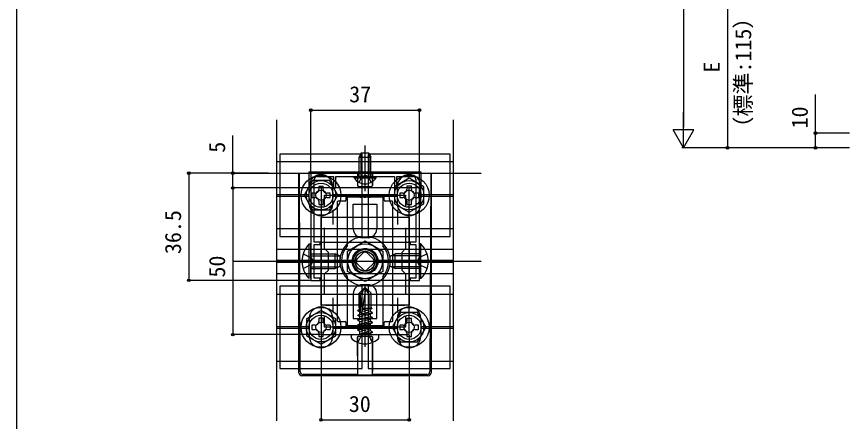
# Model space of a CAD drawing. Units: millimetres, scale not verified, with parts at other scales. Extents: x -875 to 875, y -1300 to 1294.
# Drawn here: x -875 to -308, y -8 to 268 of the extents above; entities that cross this region are included whole.
import ezdxf
from ezdxf.enums import TextEntityAlignment as Align

# ---------------------------------------------------------------- set-up
doc = ezdxf.new("R2010")
doc.units = ezdxf.units.MM
doc.header["$LTSCALE"] = 8
for name, color, linetype in [('0-2_YKK_11', 7, 'Continuous'), ('0-3_YKK_12', 2, 'Continuous'), ('0-4_YKK_13', 4, 'Continuous'), ('0-6_YKK_D', 6, 'Continuous'), ('0-7_YKK_ZWAK', 7, 'Continuous'), ('0-8_YSS_K', 3, 'Continuous')]:
    doc.layers.add(name, color=color, linetype=linetype)
doc.styles.add('ＭＳ ゴシック', font='')
doc.styles.get('ＭＳ ゴシック').set_extended_font_data('MS Gothic')

msp = doc.modelspace()

# ---------------------------------------------------------------- linework, layer by layer
at = {"layer": '0-2_YKK_11'}
for p, q in [((-659.75, 136.552), (-659.75, 126.552)), ((-615.75, 136.552), (-615.75, 126.552)), ((-664.75, 131.552), (-654.75, 131.552)), ((-620.75, 131.552), (-610.75, 131.552)), ((-659.75, 76.552), (-659.75, 66.552)), ((-615.75, 76.552), (-615.75, 66.552)), ((-664.75, 71.552), (-654.75, 71.552)), ((-620.75, 71.552), (-610.75, 71.552))]:
    msp.add_line(p, q, dxfattribs=at)
for points in [[(-600.75, 161.552), (-674.75, 161.552), (-674.75, 88.552), (-668.35, 88.552), (-668.35, 90.152), (-672.35, 90.152), (-672.35, 100.635), (-672.59, 101.002), (-672.59, 102.102), (-672.35, 102.468), (-672.35, 112.952), (-668.35, 112.952), (-668.35, 114.552), (-672.35, 114.552), (-672.35, 157.352)], [(-670.35, 159.352), (-659.35, 159.352), (-659.35, 151.552), (-657.75, 151.552), (-657.75, 159.352), (-638.667, 159.352), (-638.3, 159.592), (-637.2, 159.592), (-636.833, 159.352), (-617.75, 159.352), (-617.75, 151.552), (-616.15, 151.552), (-616.15, 159.352), (-605.15, 159.352)], [(-603.15, 157.352), (-603.15, 114.552), (-607.15, 114.552), (-607.15, 112.952), (-603.15, 112.952), (-603.15, 102.468), (-602.91, 102.102), (-602.91, 101.002), (-603.15, 100.635), (-603.15, 90.152), (-607.15, 90.152), (-607.15, 88.552), (-600.75, 88.552), (-600.75, 161.552)], [(-665.35, 138.818), (-665.35, 146.552), (-610.15, 146.552), (-610.15, 138.818)], [(-665.35, 78.818), (-665.35, 92.952), (-662.75, 95.552), (-662.75, 107.552), (-665.35, 110.152), (-665.35, 124.286)], [(-610.15, 124.286), (-610.15, 110.152), (-612.75, 107.552), (-612.75, 95.552), (-610.15, 92.952), (-610.15, 78.818)], [(-610.15, 64.286), (-610.15, 56.552), (-665.35, 56.552), (-665.35, 64.286)]]:
    msp.add_lwpolyline(points, dxfattribs=at)
msp.add_lwpolyline([(-667.75, 151.552), (-667.75, 51.552), (-607.75, 51.552), (-607.75, 151.552)], close=True, dxfattribs=at)
for centre, start, end in [((-670.35, 157.352), 90.00001, 179.99999), ((-605.15, 157.352), 0.00001, 89.99999)]:
    msp.add_arc(centre, 2, start, end, dxfattribs=at)
at = {"layer": '0-3_YKK_12'}
msp.add_line((-727.911, 161.552), (-558.605, 161.552), dxfattribs=at)
msp.add_circle((-637.75, 101.552), 12, dxfattribs=at)
at = {"layer": '0-4_YKK_13'}
for p, q in [((-697.75, -7.156), (-697.75, 198.031)), ((-577.75, 198.031), (-577.75, -7.156)), ((-637.75, 149.352), (-637.75, 180.352)), ((-640.35, 175.352), (-641.75, 172.552)), ((-640.441, 159.352), (-640.441, 175.169)), ((-640.35, 175.352), (-635.15, 175.352)), ((-635.15, 175.352), (-633.75, 172.552)), ((-635.059, 159.352), (-635.059, 175.169)), ((-633.75, 159.352), (-633.75, 172.552)), ((-697.75, 169.552), (-577.75, 169.552)), ((-682.75, 25.549), (-682.75, 161.552)), ((-681.882, 26.425), (-682.499, 161.552)), ((-645.25, 158.334), (-645.25, 159.352)), ((-645.25, 159.352), (-630.25, 159.352)), ((-642.802, 161.552), (-642.802, 153.117)), ((-642.767, 153.152), (-642.758, 161.552)), ((-632.733, 153.152), (-632.742, 161.552)), ((-632.698, 161.552), (-632.698, 153.117)), ((-593.001, 161.552), (-593.618, 26.425)), ((-592.75, 161.552), (-592.75, 25.549)), ((-675.75, 140.552), (-675.75, 152.552)), ((-674.05, 148.052), (-674.05, 145.052)), ((-671.75, 148.052), (-674.05, 148.052)), ((-669.25, 152.852), (-669.25, 150.552)), ((-669.25, 152.852), (-666.25, 152.852)), ((-666.25, 150.552), (-666.25, 152.852)), ((-661.45, 148.052), (-663.75, 148.052)), ((-661.45, 145.052), (-661.45, 148.052)), ((-659.75, 140.552), (-659.75, 152.552)), ((-642.202, 152.517), (-633.298, 152.517)), ((-642.168, 152.552), (-633.332, 152.552)), ((-615.75, 140.552), (-615.75, 152.552)), ((-611.75, 148.052), (-614.05, 148.052)), ((-606.25, 152.852), (-609.25, 152.852)), ((-609.25, 152.852), (-609.25, 150.552)), ((-606.25, 150.552), (-606.25, 152.852)), ((-601.45, 148.052), (-603.75, 148.052)), ((-601.45, 148.052), (-601.45, 145.052)), ((-599.75, 140.552), (-599.75, 152.552)), ((-697.75, 147.152), (-675.75, 147.152)), ((-697.75, 145.952), (-675.75, 145.952)), ((-674.05, 145.052), (-671.75, 145.052)), ((-669.25, 142.552), (-669.25, 140.252)), ((-663.75, 145.052), (-661.45, 145.052)), ((-659.75, 147.152), (-615.75, 147.152)), ((-659.75, 145.952), (-615.75, 145.952)), ((-656.75, 141.952), (-656.75, 61.152)), ((-651.35, 142.552), (-656.15, 142.552)), ((-650.75, 145.952), (-650.75, 143.152)), ((-625.35, 146.552), (-650.15, 146.552)), ((-624.75, 143.152), (-624.75, 145.952)), ((-619.35, 142.552), (-624.15, 142.552)), ((-618.75, 61.152), (-618.75, 141.952)), ((-609.25, 142.552), (-609.25, 140.252)), ((-606.25, 140.252), (-606.25, 142.552)), ((-603.75, 145.052), (-601.45, 145.052)), ((-599.75, 147.152), (-577.75, 147.152)), ((-599.75, 145.952), (-577.75, 145.952)), ((-609.25, 140.252), (-606.25, 140.252)), ((-697.75, 123.852), (-577.75, 123.852)), ((-635.75, 117.552), (-639.75, 117.552)), ((-697.75, 109.852), (-577.75, 109.852)), ((-674.75, 89.752), (-674.75, 113.352)), ((-600.75, 89.752), (-600.75, 113.352)), ((-643.901, 102.152), (-697.75, 102.152)), ((-674.75, 106.552), (-658.15, 106.552)), ((-674.75, 105.243), (-655.369, 105.243)), ((-654.75, 104.952), (-658.15, 106.552)), ((-654.75, 98.152), (-654.75, 104.952)), ((-643.407, 102.966), (-639.164, 107.209)), ((-636.336, 107.209), (-632.093, 102.966)), ((-577.75, 102.152), (-631.599, 102.152)), ((-620.75, 104.952), (-617.35, 106.552)), ((-620.75, 98.152), (-620.75, 104.952)), ((-600.75, 105.243), (-620.131, 105.243)), ((-600.75, 106.552), (-617.35, 106.552)), ((-697.75, 100.952), (-643.901, 100.952)), ((-685.75, 101.552), (-649.75, 101.552)), ((-674.75, 97.861), (-655.369, 97.861)), ((-654.75, 98.152), (-658.15, 96.552)), ((-639.164, 95.895), (-643.407, 100.138)), ((-632.093, 100.138), (-636.336, 95.895)), ((-631.599, 100.952), (-577.75, 100.952)), ((-589.75, 101.552), (-625.75, 101.552)), ((-620.75, 98.152), (-617.35, 96.552)), ((-600.75, 97.861), (-620.131, 97.861)), ((-697.75, 93.252), (-577.75, 93.252)), ((-635.75, 85.552), (-639.75, 85.552)), ((-637.75, 43.352), (-637.75, 85.555)), ((-599.732, 89.752), (-600.75, 89.752)), ((-638.1, 83.552), (-641.85, 79.802)), ((-641.85, 69.552), (-641.85, 79.802)), ((-640.85, 79.388), (-641.85, 79.802)), ((-640.85, 69.552), (-639.337, 80.901)), ((-639.68, 67.047), (-637.171, 82.549)), ((-639.337, 80.901), (-638.1, 83.552)), ((-637.4, 83.552), (-638.1, 83.552)), ((-635.05, 78.875), (-637.75, 83.552)), ((-637.4, 83.552), (-633.65, 79.802)), ((-633.65, 69.552), (-633.65, 79.802)), ((-697.75, 79.252), (-577.75, 79.252)), ((-642.694, 68.145), (-641.399, 68.893)), ((-642.694, 68.145), (-640.85, 68.561)), ((-642.694, 67.91), (-640.85, 68.326)), ((-642.694, 67.91), (-642.694, 68.145)), ((-641.85, 69.552), (-640.85, 69.552)), ((-641.399, 69.552), (-641.399, 68.893)), ((-641.399, 68.893), (-640.85, 69.017)), ((-639.595, 67.569), (-634.101, 68.81)), ((-633.129, 69.504), (-639.453, 68.45)), ((-634.252, 69.552), (-639.414, 68.692)), ((-638.479, 69.552), (-639.305, 69.365)), ((-639.275, 69.552), (-633.65, 69.552)), ((-633.129, 69.372), (-634.101, 68.81)), ((-634.101, 67.245), (-634.101, 68.81)), ((-633.129, 69.504), (-633.65, 69.552)), ((-633.129, 69.504), (-633.128, 69.504)), ((-633.129, 69.504), (-633.129, 69.372)), ((-675.75, 62.552), (-675.75, 50.552)), ((-666.25, 62.852), (-669.25, 62.852)), ((-669.25, 62.852), (-669.25, 60.552)), ((-666.25, 60.552), (-666.25, 62.852)), ((-659.75, 62.552), (-659.75, 50.552)), ((-642.694, 67.91), (-641.399, 67.162)), ((-642.694, 64.849), (-632.806, 66.497)), ((-632.806, 66.262), (-642.694, 64.614)), ((-642.694, 64.849), (-641.399, 65.597)), ((-642.694, 64.614), (-642.694, 64.849)), ((-642.694, 64.614), (-641.399, 63.866)), ((-642.694, 61.554), (-632.806, 63.201)), ((-632.806, 62.966), (-642.694, 61.318)), ((-641.399, 67.162), (-640.85, 67.286)), ((-641.399, 65.597), (-634.101, 67.245)), ((-641.399, 65.597), (-641.399, 67.162)), ((-641.399, 63.866), (-634.101, 65.514)), ((-641.399, 62.301), (-634.101, 63.949)), ((-641.399, 62.301), (-641.399, 63.866)), ((-632.806, 66.497), (-634.101, 67.245)), ((-632.806, 66.262), (-634.101, 65.514)), ((-634.101, 63.949), (-634.101, 65.514)), ((-632.806, 63.201), (-634.101, 63.949)), ((-632.806, 62.966), (-634.101, 62.219)), ((-632.806, 66.262), (-632.806, 66.497)), ((-632.806, 62.966), (-632.806, 63.201)), ((-615.75, 62.552), (-615.75, 50.552)), ((-609.25, 62.852), (-609.25, 60.552)), ((-609.25, 62.852), (-606.25, 62.852)), ((-606.25, 60.552), (-606.25, 62.852)), ((-599.75, 62.552), (-599.75, 50.552)), ((-697.75, 57.152), (-675.75, 57.152)), ((-671.75, 58.052), (-674.05, 58.052)), ((-661.45, 58.052), (-663.75, 58.052)), ((-661.45, 58.052), (-661.45, 55.052)), ((-659.75, 57.152), (-615.75, 57.152)), ((-656.15, 60.552), (-651.35, 60.552)), ((-650.75, 59.952), (-650.75, 57.152)), ((-642.694, 61.554), (-641.399, 62.301)), ((-642.694, 61.318), (-642.694, 61.554)), ((-642.694, 61.318), (-641.399, 60.571)), ((-642.694, 58.258), (-632.806, 59.906)), ((-632.806, 59.67), (-642.694, 58.022)), ((-642.694, 58.258), (-641.399, 59.005)), ((-642.694, 58.022), (-642.694, 58.258)), ((-642.694, 58.022), (-641.399, 57.275)), ((-641.399, 60.571), (-634.101, 62.219)), ((-641.399, 59.005), (-634.101, 60.653)), ((-641.399, 59.005), (-641.399, 60.571)), ((-641.399, 57.275), (-634.101, 58.923)), ((-641.399, 55.71), (-634.101, 57.358)), ((-641.399, 55.71), (-641.399, 57.275)), ((-634.101, 60.653), (-634.101, 62.219)), ((-632.806, 59.906), (-634.101, 60.653)), ((-632.806, 59.67), (-634.101, 58.923)), ((-634.101, 57.358), (-634.101, 58.923)), ((-632.806, 59.67), (-632.806, 59.906)), ((-624.75, 57.152), (-624.75, 59.952)), ((-624.15, 60.552), (-619.35, 60.552)), ((-614.05, 58.052), (-614.05, 55.052)), ((-611.75, 58.052), (-614.05, 58.052)), ((-601.45, 58.052), (-603.75, 58.052)), ((-601.45, 55.052), (-601.45, 58.052)), ((-599.75, 57.152), (-577.75, 57.152)), ((-697.75, 55.952), (-675.75, 55.952)), ((-669.25, 52.552), (-669.25, 50.252)), ((-666.25, 50.252), (-666.25, 52.552)), ((-663.75, 55.052), (-661.45, 55.052)), ((-659.75, 55.952), (-615.75, 55.952)), ((-650.15, 56.552), (-625.35, 56.552)), ((-645.82, 51.552), (-629.68, 51.552)), ((-632.806, 56.375), (-642.694, 54.727)), ((-642.694, 54.962), (-641.399, 55.71)), ((-642.694, 54.727), (-642.694, 54.962)), ((-642.694, 54.727), (-641.399, 53.979)), ((-640, 51.552), (-642.65, 46.237)), ((-641.399, 53.979), (-634.101, 55.627)), ((-641.399, 51.952), (-641.399, 53.979)), ((-634.101, 54.062), (-641.281, 51.902)), ((-641.281, 51.902), (-632.806, 53.314)), ((-632.806, 53.079), (-641.281, 51.666)), ((-641.281, 51.666), (-634.101, 52.331)), ((-641.281, 51.666), (-641.281, 51.902)), ((-640, 51.552), (-637.75, 52.748)), ((-635.5, 51.552), (-637.75, 52.748)), ((-635.5, 51.552), (-632.85, 46.237)), ((-632.806, 56.375), (-634.101, 55.627)), ((-634.101, 54.062), (-634.101, 55.627)), ((-632.806, 53.079), (-634.101, 52.331)), ((-634.101, 51.952), (-634.101, 52.331)), ((-632.806, 56.375), (-632.806, 56.61)), ((-632.806, 53.079), (-632.806, 53.314)), ((-614.05, 55.052), (-611.75, 55.052)), ((-609.25, 52.552), (-609.25, 50.252)), ((-603.75, 55.052), (-601.45, 55.052)), ((-599.75, 55.952), (-577.75, 55.952)), ((-669.25, 50.252), (-666.25, 50.252)), ((-647.22, 49.828), (-647.22, 50.152)), ((-642.855, 49.987), (-642.855, 26.434)), ((-642.752, 24.227), (-642.818, 49.95)), ((-642.255, 50.587), (-633.245, 50.587)), ((-642.22, 50.552), (-633.28, 50.552)), ((-632.645, 49.987), (-632.645, 26.434)), ((-628.28, 49.828), (-628.28, 50.152)), ((-697.75, 33.552), (-577.75, 33.552)), ((-642.75, 23.552), (-680.762, 23.552)), ((-642.822, 24.436), (-679.885, 24.436)), ((-642.822, 24.436), (-642.752, 24.227)), ((-642.752, 24.227), (-632.748, 24.227)), ((-642.75, 23.552), (-642.68, 23.763)), ((-642.68, 23.763), (-632.82, 23.763)), ((-632.82, 23.763), (-632.75, 23.552)), ((-594.738, 23.552), (-632.75, 23.552)), ((-595.615, 24.436), (-632.678, 24.436))]:
    msp.add_line(p, q, dxfattribs=at)
for points in [[(-695.75, 118.552), (-639.75, 118.552), (-639.75, 174.552), (-695.75, 174.552)], [(-635.75, 118.552), (-579.75, 118.552), (-579.75, 174.552), (-635.75, 174.552)], [(-675.75, 162.552), (-599.75, 162.552), (-599.75, 151.552), (-675.75, 151.552)], [(-673.524, 156.552), (-679.297, 146.552), (-673.524, 136.552), (-661.976, 136.552), (-656.203, 146.552), (-661.976, 156.552)], [(-597.75, 152.325), (-607.75, 158.099), (-617.75, 152.325), (-617.75, 140.778), (-607.75, 135.005), (-597.75, 140.778)], [(-607.75, 131.552), (-607.75, 71.552), (-667.75, 71.552), (-667.75, 131.552)], [(-667.75, 88.552), (-667.75, 114.552), (-607.75, 114.552), (-607.75, 88.552)], [(-649.75, 108.48), (-637.75, 115.408), (-625.75, 108.48), (-625.75, 94.624), (-637.75, 87.696), (-649.75, 94.624)], [(-695.75, 28.552), (-639.75, 28.552), (-639.75, 84.552), (-695.75, 84.552)], [(-635.75, 28.552), (-579.75, 28.552), (-579.75, 84.552), (-635.75, 84.552)], [(-657.75, 62.325), (-667.75, 68.099), (-677.75, 62.325), (-677.75, 50.778), (-667.75, 45.005), (-657.75, 50.778)], [(-613.524, 66.552), (-619.297, 56.552), (-613.524, 46.552), (-601.976, 46.552), (-596.203, 56.552), (-601.976, 66.552)]]:
    msp.add_lwpolyline(points, close=True, dxfattribs=at)
for points in [[(-641.75, 159.352), (-641.75, 172.552), (-633.75, 172.552)], [(-645.25, 158.334), (-630.25, 158.334), (-630.25, 159.352)], [(-641.85, 155.334), (-640.04, 159.045), (-637.75, 160.262)], [(-633.65, 155.334), (-635.46, 159.045), (-637.75, 160.262)], [(-614.05, 148.052), (-614.05, 145.052), (-611.75, 145.052)], [(-669.25, 140.252), (-666.25, 140.252), (-666.25, 142.552)], [(-649.895, 111.969), (-649.75, 112.359), (-649.75, 145.552), (-641.667, 145.552), (-641.3, 145.312), (-640.2, 145.312), (-639.833, 145.552), (-638.667, 145.552), (-638.3, 145.312), (-637.2, 145.312), (-636.833, 145.552), (-635.667, 145.552), (-635.3, 145.312), (-634.2, 145.312), (-633.833, 145.552), (-625.75, 145.552)], [(-625.75, 145.552), (-625.75, 112.359), (-625.605, 111.969)], [(-645.75, 123.552), (-645.75, 140.552), (-629.75, 140.552), (-629.75, 123.552)], [(-675.768, 89.752), (-675.768, 113.352), (-674.75, 113.352)], [(-599.732, 89.752), (-599.732, 113.352), (-600.75, 113.352)], [(-679.972, 106.552), (-674.416, 103.842), (-673.199, 101.552)], [(-674.75, 96.552), (-658.15, 96.552), (-658.15, 106.552)], [(-600.75, 96.552), (-617.35, 96.552), (-617.35, 106.552)], [(-595.528, 106.552), (-601.084, 103.842), (-602.301, 101.552)], [(-679.972, 96.552), (-674.416, 99.262), (-673.199, 101.552)], [(-595.528, 96.552), (-601.084, 99.262), (-602.301, 101.552)], [(-625.605, 91.135), (-625.75, 90.745), (-625.75, 57.552), (-633.833, 57.552), (-634.2, 57.792), (-635.3, 57.792), (-635.667, 57.552), (-636.833, 57.552), (-637.2, 57.792), (-638.3, 57.792), (-638.667, 57.552), (-639.833, 57.552), (-640.2, 57.792), (-641.3, 57.792), (-641.667, 57.552), (-649.75, 57.552), (-649.75, 90.745), (-649.895, 91.135)], [(-645.75, 79.552), (-645.75, 62.552), (-629.75, 62.552), (-629.75, 79.552)], [(-640.85, 67.141), (-640.85, 79.388), (-639.337, 80.901)], [(-635.05, 69.552), (-635.05, 78.875), (-633.65, 79.802)], [(-674.05, 58.052), (-674.05, 55.052), (-671.75, 55.052)], [(-642.694, 54.962), (-632.806, 56.61), (-634.101, 57.358)], [(-632.806, 53.079), (-632.806, 53.314), (-634.101, 54.062)], [(-609.25, 50.252), (-606.25, 50.252), (-606.25, 52.552)], [(-632.678, 24.436), (-632.748, 24.227), (-632.682, 49.95)]]:
    msp.add_lwpolyline(points, dxfattribs=at)
for centre, radius in [((-667.75, 146.552), 13.6), ((-607.75, 146.552), 13.6), ((-667.75, 146.552), 10), ((-667.75, 146.552), 8.2), ((-607.75, 146.552), 10), ((-607.75, 146.552), 8.2), ((-667.75, 146.552), 3.5), ((-607.75, 146.552), 3.5), ((-637.75, 101.552), 17), ((-637.75, 101.552), 17), ((-637.75, 101.552), 11.856), ((-637.75, 101.552), 8.75), ((-637.75, 101.552), 8.5), ((-637.75, 101.552), 8.5), ((-637.75, 101.552), 8), ((-637.75, 101.552), 8), ((-637.75, 101.552), 8), ((-637.75, 101.552), 6.8), ((-637.75, 101.552), 6.647), ((-637.75, 101.552), 6.64), ((-667.75, 56.552), 13.6), ((-607.75, 56.552), 13.6), ((-667.75, 56.552), 10), ((-667.75, 56.552), 8.2), ((-607.75, 56.552), 10), ((-607.75, 56.552), 8.2), ((-667.75, 56.552), 3.5), ((-607.75, 56.552), 3.5)]:
    msp.add_circle(centre, radius, dxfattribs=at)
for centre, radius, start, end in [((-667.75, 152.552), 8, 0, 180), ((-607.75, 152.552), 8, 0, 180), ((-637.75, 163.406), 9.054, 214.06671, 325.93329), ((-671.75, 150.552), 2.5, 270, 0), ((-663.75, 150.552), 2.5, 180, 270), ((-611.75, 150.552), 2.5, 270, 0), ((-603.75, 150.552), 2.5, 180, 270), ((-671.75, 142.552), 2.5, 0, 90), ((-663.75, 142.552), 2.5, 90, 180), ((-611.75, 142.552), 2.5, 0, 90), ((-603.75, 142.552), 2.5, 90, 180), ((-667.75, 140.552), 8, 180, 0), ((-607.75, 140.552), 8, 180, 0), ((-639.75, 123.552), 6, 180.00001, 269.99999), ((-635.75, 123.552), 6, 270.00001, 359.99999), ((-664.285, 101.552), 16.465, 134.2189, 225.7811), ((-637.75, 101.552), 16, 139.3793, 220.6207), ((-637.75, 101.552), 8.5, 359.99999, 180.00001), ((-637.75, 105.795), 2, 45, 135), ((-637.75, 101.552), 16, 319.3793, 40.6207), ((-611.215, 101.552), 16.465, 314.2189, 45.7811), ((-641.993, 101.552), 2, 135, 225), ((-633.507, 101.552), 2, 315, 45), ((-637.75, 97.309), 2, 225, 315), ((-639.75, 79.552), 6, 90.00001, 179.99999), ((-635.75, 79.552), 6, 0.00001, 89.99999), ((-667.75, 62.552), 8, 0, 180), ((-607.75, 62.552), 8, 0, 180), ((-640.261, 67.141), 0.589, 180, 270), ((-640.261, 67.141), 0.589, 270, 350.8071), ((-671.75, 60.552), 2.5, 270, 0), ((-663.75, 60.552), 2.5, 180, 270), ((-611.75, 60.552), 2.5, 270, 0), ((-603.75, 60.552), 2.5, 180, 270), ((-671.75, 52.552), 2.5, 0, 90), ((-663.75, 52.552), 2.5, 90, 180), ((-645.82, 50.152), 1.4, 90, 180), ((-641.799, 51.952), 0.4, 270, 360), ((-633.701, 51.952), 0.4, 180, 270), ((-629.68, 50.152), 1.4, 0, 90), ((-611.75, 52.552), 2.5, 0, 90), ((-603.75, 52.552), 2.5, 90, 180), ((-667.75, 50.552), 8, 180, 0), ((-645.496, 49.828), 1.724, 180, 230.87645), ((-637.75, 59.352), 14, 230.87645, 270), ((-637.75, 59.352), 14, 270, 309.12355), ((-630.004, 49.828), 1.724, 309.12355, 0), ((-607.75, 50.552), 8, 180, 0), ((-679.878, 26.44), 2.004, 180.44387, 269.81844), ((-595.622, 26.44), 2.004, 270.18156, 359.55613)]:
    msp.add_arc(centre, radius, start, end, dxfattribs=at)
for centre, major_axis, ratio, start_param, end_param in [((-642.202, 153.117), (-0.424, -0.424), 0.999695, 5.4979394, 7.0684312), ((-642.167, 153.153), (0.265, 0.539), 0.998319, 2.0276261, 3.5981179), ((-633.333, 153.153), (-0.265, 0.539), 0.998319, 2.6850674, 4.2555592), ((-633.298, 153.117), (0.424, -0.424), 0.999695, 5.4979394, 7.0684312), ((-656.15, 141.952), (-0.424, 0.424), 0.999695, 5.4979394, 7.0684312), ((-651.35, 143.152), (0.424, -0.424), 0.999695, 5.4979394, 7.0684312), ((-650.15, 145.952), (-0.424, 0.424), 0.999695, 5.4979394, 7.0684312), ((-625.35, 145.952), (0.424, 0.424), 0.999695, 5.4979394, 7.0684312), ((-624.15, 143.152), (-0.424, -0.424), 0.999695, 5.4979394, 7.0684312), ((-619.35, 141.952), (0.424, 0.424), 0.999695, 5.4979394, 7.0684312), ((-656.15, 61.152), (-0.424, -0.424), 0.999695, 5.4979394, 7.0684312), ((-651.35, 59.952), (0.424, 0.424), 0.999695, 5.4979394, 7.0684312), ((-650.15, 57.152), (-0.424, -0.424), 0.999695, 5.4979394, 7.0684312), ((-625.35, 57.152), (0.424, -0.424), 0.999695, 5.4979394, 7.0684312), ((-624.15, 59.952), (-0.424, 0.424), 0.999695, 5.4979394, 7.0684312), ((-619.35, 61.152), (0.424, -0.424), 0.999695, 5.4979394, 7.0684312), ((-642.255, 49.987), (0.424, -0.424), 0.999695, 2.3563468, 3.9268385), ((-642.218, 49.95), (-0.246, 0.549), 0.996125, 5.8635017, 7.4339934), ((-633.282, 49.95), (0.246, 0.549), 0.996125, 5.1323772, 6.702869), ((-633.245, 49.987), (-0.424, -0.424), 0.999695, 2.3563468, 3.9268385), ((-680.747, 25.564), (0.974, 1.765), 0.991424, 2.0784135, 3.641926), ((-642.82, 26.434), (0, 2), 0.017455, 1.5707963, 3.0892328), ((-632.68, 26.434), (0, 2), 0.017455, 3.1939525, 4.712389), ((-594.753, 25.564), (-0.974, 1.765), 0.991424, 2.6412593, 4.2047718)]:
    msp.add_ellipse(centre, major_axis=major_axis, ratio=ratio, start_param=start_param, end_param=end_param, dxfattribs=at)
at = {"layer": '0-6_YKK_D'}
for p, q in [((-421, 879.907), (-421, 192.907)), ((-391, 293.907), (-391, 178.907)), ((-674.75, 161.952), (-674.75, 205.552)), ((-674.75, 204.552), (-600.75, 204.552)), ((-600.75, 161.952), (-600.75, 205.552)), ((-421, 178.907), (-421, 203.155)), ((-421, 178.907), (-428, 191.031)), ((-414, 191.031), (-428, 191.031)), ((-421, 178.907), (-414, 191.031)), ((-308, 188.907), (-332, 188.907)), ((-308, 178.907), (-422, 178.907)), ((-308, 178.907), (-392, 178.907)), ((-308, 178.907), (-332, 178.907)), ((-703.399, 161.552), (-758.75, 161.552)), ((-757.75, 161.552), (-757.75, 88.552)), ((-703.399, 161.552), (-728.75, 161.552)), ((-676.75, 151.552), (-728.75, 151.552)), ((-676.75, 151.552), (-728.75, 151.552)), ((-727.75, 151.552), (-727.75, 51.552)), ((-675.15, 88.552), (-758.75, 88.552)), ((-668.15, 51.552), (-728.75, 51.552)), ((-667.75, 51.152), (-667.75, -7.448)), ((-607.75, 51.152), (-607.75, -7.448)), ((-667.75, -6.448), (-607.75, -6.448))]:
    msp.add_line(p, q, dxfattribs=at)
for points in [[(-331, 178.907), (-331, 188.907), (-331, 215.157)], [(-727.75, 151.552), (-727.75, 161.552), (-727.75, 187.325)]]:
    msp.add_lwpolyline(points, dxfattribs=at)
for centre in [(-674.75, 204.552), (-600.75, 204.552), (-331, 188.907), (-391, 178.907), (-331, 178.907), (-757.75, 161.552), (-727.75, 161.552), (-727.75, 151.552), (-727.75, 151.552), (-757.75, 88.552), (-727.75, 51.552), (-667.75, -6.448), (-607.75, -6.448)]:
    msp.add_circle(centre, 0.875, dxfattribs=at)
at = {"layer": '0-7_YKK_ZWAK'}
msp.add_line((-875, 1250.4), (-875, -1299.6), dxfattribs=at)
at = {"layer": '0-8_YSS_K'}
msp.add_line((-727.911, 101.552), (-558.605, 101.552), dxfattribs=at)

# ---------------------------------------------------------------- texts
at = {"layer": '0-6_YKK_D', "style": 'ＭＳ ゴシック'}
for s, p in [('（標準:115）', (-371.528, 185.142)), ('E', (-393, 230.057)), ('10', (-333, 192.105)), ('5', (-729.75, 175.524)), ('36.5', (-759.75, 106.472)), ('50', (-729.75, 90.472))]:
    msp.add_text(s, height=11, rotation=90, dxfattribs=at).set_placement(p, align=Align.BOTTOM_LEFT)
for s, p in [('37', (-648.531, 206.552)), ('30', (-648.83, -4.448))]:
    msp.add_text(s, height=11, dxfattribs=at).set_placement(p, align=Align.BOTTOM_LEFT)

doc.saveas('drawing.dxf')
